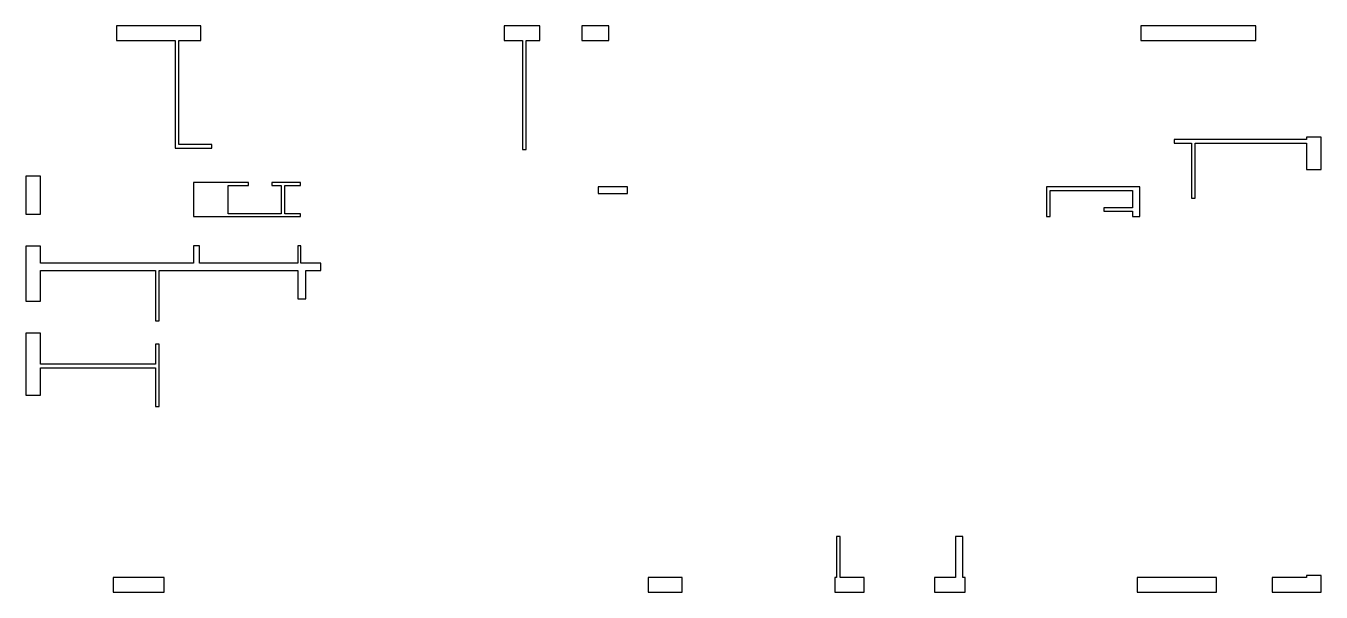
# Model space of a CAD drawing. Header units: metres. Extents: x -62 to 117, y -15 to 63.
import ezdxf

# ---------------------------------------------------------------- set-up
doc = ezdxf.new("R2010")
doc.units = ezdxf.units.M
doc.layers.add('Typical floor$Obstacles', color=5, linetype='Continuous', true_color=0x0000ff)

msp = doc.modelspace()

# ---------------------------------------------------------------- linework, layer by layer
at = {"layer": 'Typical floor$Obstacles'}
for points in [[(-49.47, 63.32), (-49.47, 61.32), (-41.39, 61.32), (-41.39, 46.48), (-36.32, 46.48), (-36.32, 46.98), (-40.89, 46.98), (-40.89, 61.32), (-37.84, 61.32), (-37.84, 63.32)], [(8.86, 61.32), (8.86, 63.32), (3.98, 63.32), (3.98, 61.32), (6.5, 61.32), (6.5, 46.29), (7, 46.29), (7, 61.32)], [(18.39, 61.32), (18.39, 63.32), (14.68, 63.32), (14.68, 61.32)], [(91.72, 63.32), (91.72, 61.32), (107.56, 61.32), (107.56, 63.32)], [(114.55, 43.53), (116.55, 43.53), (116.55, 47.99), (114.55, 47.99), (114.55, 47.67), (96.3, 47.67), (96.3, 47.17), (98.68, 47.17), (98.68, 39.59), (99.18, 39.59), (99.18, 47.17), (114.55, 47.17)], [(-59.96, 37.39), (-59.96, 42.63), (-61.96, 42.63), (-61.96, 37.39)], [(-26.25, 37.4), (-26.25, 41.3), (-24.11, 41.3), (-24.11, 41.72), (-28.05, 41.72), (-28.05, 41.3), (-26.76, 41.3), (-26.76, 37.4), (-34.06, 37.4), (-34.06, 41.3), (-31.3, 41.3), (-31.3, 41.72), (-38.86, 41.72), (-38.86, 37.03), (-24.11, 37.03), (-24.11, 37.4)], [(16.91, 41.14), (16.91, 40.24), (20.96, 40.24), (20.96, 41.14)], [(78.69, 41.13), (78.69, 37.06), (79.19, 37.06), (79.19, 40.63), (90.56, 40.63), (90.56, 38.23), (86.61, 38.23), (86.61, 37.76), (90.56, 37.76), (90.56, 37.04), (91.56, 37.04), (91.56, 41.13)], [(-61.96, 25.36), (-59.96, 25.36), (-59.96, 29.62), (-44.11, 29.62), (-44.11, 22.68), (-43.61, 22.68), (-43.61, 29.62), (-24.46, 29.62), (-24.46, 25.68), (-23.38, 25.68), (-23.38, 29.62), (-21.33, 29.62), (-21.33, 30.62), (-24.06, 30.62), (-24.06, 32.99), (-24.46, 32.99), (-24.46, 30.62), (-38.03, 30.62), (-38.03, 32.99), (-38.86, 32.99), (-38.86, 30.62), (-59.96, 30.62), (-59.96, 32.96), (-61.96, 32.96)], [(-59.96, 16.69), (-59.96, 20.94), (-61.96, 20.94), (-61.96, 12.41), (-59.96, 12.41), (-59.96, 16.19), (-44.11, 16.19), (-44.11, 10.83), (-43.61, 10.83), (-43.61, 19.43), (-44.11, 19.43), (-44.11, 16.69)], [(53.59, -14.74), (53.59, -12.74), (50.27, -12.74), (50.27, -7.07), (49.77, -7.07), (49.77, -12.74), (49.54, -12.74), (49.54, -14.74)], [(67.48, -14.74), (67.48, -12.74), (67.17, -12.74), (67.17, -7.07), (66.17, -7.07), (66.17, -12.74), (63.26, -12.74), (63.26, -14.74)], [(109.82, -12.74), (109.82, -14.74), (116.55, -14.74), (116.55, -12.46), (114.55, -12.46), (114.55, -12.74)], [(-42.91, -14.74), (-42.91, -12.74), (-49.95, -12.74), (-49.95, -14.74)], [(28.48, -14.74), (28.48, -12.74), (23.82, -12.74), (23.82, -14.74)], [(91.19, -14.74), (102.14, -14.74), (102.14, -12.74), (91.19, -12.74)]]:
    msp.add_lwpolyline(points, close=True, dxfattribs=at)

doc.saveas('drawing.dxf')
